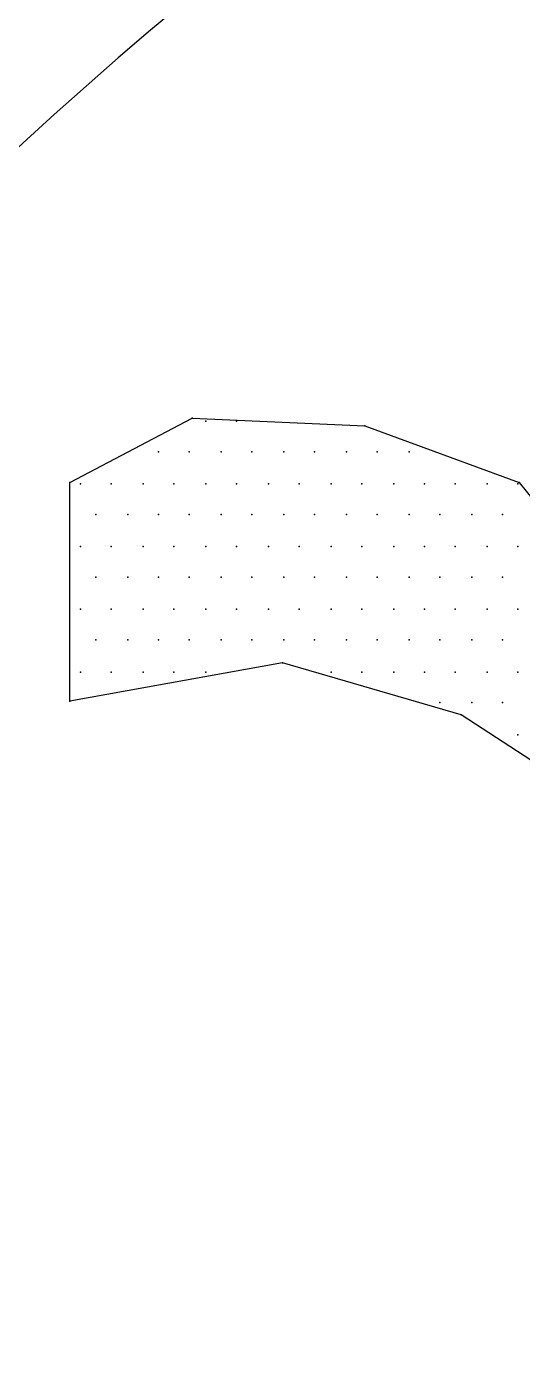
# Model space of a CAD drawing. Extents: x 199580 to 199930, y 645370 to 645670.
# Drawn here: x 199635.879 to 199636.564, y 645645.891 to 645647.735 of the extents above; entities that cross this region are included whole.
import ezdxf

# ---------------------------------------------------------------- set-up
doc = ezdxf.new("R2010")
doc.units = 0
doc.header["$LTSCALE"] = 0.2
doc.layers.add('KOTERET', color=1, linetype='Continuous')

msp = doc.modelspace()

# ---------------------------------------------------------------- linework, layer by layer
at = {"layer": 'KOTERET', "color": 1, "linetype": 'Continuous'}
for points in [[(199654.9932, 645650.0129, 0.06433), (199649.8966, 645651.419, 0.055067), (199645.3679, 645651.5541, 0.081051), (199640.018, 645650.4542, 0.05642), (199636.6294, 645648.7018, 0.170965), (199634.0241, 645645.6637, 0.076819), (199633.6272, 645643.867, 0.118306), (199634.2627, 645641.1287, 0.129737), (199636.2937, 645638.8211, 0.070189), (199640.2692, 645636.7267, 0.047922), (199643.2503, 645635.9688, 0.049022), (199647.5172, 645635.6626, 0.072792), (199653.7581, 645636.7436, 0.1248), (199657.8581, 645638.9858, 0.103709), (199660.1109, 645642.1717, 0.036886), (199660.2755, 645642.8705, 0.106536), (199660.1615, 645644.9205, 0.106243), (199658.1347, 645648.0156, 0.106919), (199654.9932, 645650.0129)], [(199643.3263, 645636.4269, 0.049045), (199647.5045, 645636.1271, 0.072972), (199653.6272, 645637.1912, 0.125195), (199657.5415, 645639.3257, 0.103069), (199659.6759, 645642.3342, 0.035565), (199659.8174, 645642.9444, 0.105225), (199659.7203, 645644.777, 0.105504), (199657.8096, 645647.6863, 0.107235), (199654.8243, 645649.5822, 0.064474), (199649.8311, 645650.9587, 0.055181), (199645.3953, 645651.0918, 0.081162), (199640.1847, 645650.0213, 0.05669), (199636.8743, 645648.307, 0.171614), (199634.4569, 645645.4969, 0.076301), (199634.0916, 645643.8501, 0.117637), (199634.6786, 645641.3377, 0.130118), (199636.5597, 645639.2032, 0.070334), (199640.4275, 645637.1637, 0.047983), (199643.3263, 645636.4269)]]:
    msp.add_lwpolyline(points, format="xyb", dxfattribs=at)
at = {"layer": 'KOTERET', "color": 2, "linetype": 'Continuous'}
for points in [[(199635.939, 645647.1057), (199636.1079, 645647.1944)], [(199636.1079, 645647.1944), (199636.3465, 645647.1838)], [(199636.1269, 645647.1901), (199636.1269, 645647.1901)], [(199636.1691, 645647.1901), (199636.1691, 645647.1901)], [(199636.3465, 645647.1838), (199636.5597, 645647.1057)], [(199636.0614, 645647.1479), (199636.0614, 645647.1479)], [(199636.1037, 645647.1479), (199636.1037, 645647.1479)], [(199636.148, 645647.1479), (199636.148, 645647.1479)], [(199636.1902, 645647.1479), (199636.1902, 645647.1479)], [(199636.2346, 645647.1479), (199636.2346, 645647.1479)], [(199636.2768, 645647.1479), (199636.2768, 645647.1479)], [(199636.3211, 645647.1479), (199636.3211, 645647.1479)], [(199636.3634, 645647.1479), (199636.3634, 645647.1479)], [(199636.4077, 645647.1479), (199636.4077, 645647.1479)], [(199635.939, 645646.8038), (199635.939, 645647.1057)], [(199635.9538, 645647.1036), (199635.9538, 645647.1036)], [(199635.996, 645647.1036), (199635.996, 645647.1036)], [(199636.0403, 645647.1036), (199636.0403, 645647.1036)], [(199636.0826, 645647.1036), (199636.0826, 645647.1036)], [(199636.1269, 645647.1036), (199636.1269, 645647.1036)], [(199636.1691, 645647.1036), (199636.1691, 645647.1036)], [(199636.2135, 645647.1036), (199636.2135, 645647.1036)], [(199636.2557, 645647.1036), (199636.2557, 645647.1036)], [(199636.3, 645647.1036), (199636.3, 645647.1036)], [(199636.3422, 645647.1036), (199636.3422, 645647.1036)], [(199636.3866, 645647.1036), (199636.3866, 645647.1036)], [(199636.4288, 645647.1036), (199636.4288, 645647.1036)], [(199636.471, 645647.1036), (199636.471, 645647.1036)], [(199636.5154, 645647.1036), (199636.5154, 645647.1036)], [(199636.5576, 645647.1036), (199636.5576, 645647.1036)], [(199636.5597, 645647.1057), (199636.6758, 645646.9621)], [(199635.9749, 645647.0614), (199635.9749, 645647.0614)], [(199636.0192, 645647.0614), (199636.0192, 645647.0614)], [(199636.0614, 645647.0614), (199636.0614, 645647.0614)], [(199636.1037, 645647.0614), (199636.1037, 645647.0614)], [(199636.148, 645647.0614), (199636.148, 645647.0614)], [(199636.1902, 645647.0614), (199636.1902, 645647.0614)], [(199636.2346, 645647.0614), (199636.2346, 645647.0614)], [(199636.2768, 645647.0614), (199636.2768, 645647.0614)], [(199636.3211, 645647.0614), (199636.3211, 645647.0614)], [(199636.3634, 645647.0614), (199636.3634, 645647.0614)], [(199636.4077, 645647.0614), (199636.4077, 645647.0614)], [(199636.4499, 645647.0614), (199636.4499, 645647.0614)], [(199636.4943, 645647.0614), (199636.4943, 645647.0614)], [(199636.5365, 645647.0614), (199636.5365, 645647.0614)], [(199635.9538, 645647.017), (199635.9538, 645647.017)], [(199635.996, 645647.017), (199635.996, 645647.017)], [(199636.0403, 645647.017), (199636.0403, 645647.017)], [(199636.0826, 645647.017), (199636.0826, 645647.017)], [(199636.1269, 645647.017), (199636.1269, 645647.017)], [(199636.1691, 645647.017), (199636.1691, 645647.017)], [(199636.2135, 645647.017), (199636.2135, 645647.017)], [(199636.2557, 645647.017), (199636.2557, 645647.017)], [(199636.3, 645647.017), (199636.3, 645647.017)], [(199636.3422, 645647.017), (199636.3422, 645647.017)], [(199636.3866, 645647.017), (199636.3866, 645647.017)], [(199636.4288, 645647.017), (199636.4288, 645647.017)], [(199636.471, 645647.017), (199636.471, 645647.017)], [(199636.5154, 645647.017), (199636.5154, 645647.017)], [(199636.5576, 645647.017), (199636.5576, 645647.017)], [(199635.9749, 645646.9748), (199635.9749, 645646.9748)], [(199636.0192, 645646.9748), (199636.0192, 645646.9748)], [(199636.0614, 645646.9748), (199636.0614, 645646.9748)], [(199636.1037, 645646.9748), (199636.1037, 645646.9748)], [(199636.148, 645646.9748), (199636.148, 645646.9748)], [(199636.1902, 645646.9748), (199636.1902, 645646.9748)], [(199636.2346, 645646.9748), (199636.2346, 645646.9748)], [(199636.2768, 645646.9748), (199636.2768, 645646.9748)], [(199636.3211, 645646.9748), (199636.3211, 645646.9748)], [(199636.3634, 645646.9748), (199636.3634, 645646.9748)], [(199636.4077, 645646.9748), (199636.4077, 645646.9748)], [(199636.4499, 645646.9748), (199636.4499, 645646.9748)], [(199636.4943, 645646.9748), (199636.4943, 645646.9748)], [(199636.5365, 645646.9748), (199636.5365, 645646.9748)], [(199635.9538, 645646.9305), (199635.9538, 645646.9305)], [(199635.996, 645646.9305), (199635.996, 645646.9305)], [(199636.0403, 645646.9305), (199636.0403, 645646.9305)], [(199636.0826, 645646.9305), (199636.0826, 645646.9305)], [(199636.1269, 645646.9305), (199636.1269, 645646.9305)], [(199636.1691, 645646.9305), (199636.1691, 645646.9305)], [(199636.2135, 645646.9305), (199636.2135, 645646.9305)], [(199636.2557, 645646.9305), (199636.2557, 645646.9305)], [(199636.3, 645646.9305), (199636.3, 645646.9305)], [(199636.3422, 645646.9305), (199636.3422, 645646.9305)], [(199636.3866, 645646.9305), (199636.3866, 645646.9305)], [(199636.4288, 645646.9305), (199636.4288, 645646.9305)], [(199636.471, 645646.9305), (199636.471, 645646.9305)], [(199636.5154, 645646.9305), (199636.5154, 645646.9305)], [(199636.5576, 645646.9305), (199636.5576, 645646.9305)], [(199635.9749, 645646.8882), (199635.9749, 645646.8882)], [(199636.0192, 645646.8882), (199636.0192, 645646.8882)], [(199636.0614, 645646.8882), (199636.0614, 645646.8882)], [(199636.1037, 645646.8882), (199636.1037, 645646.8882)], [(199636.148, 645646.8882), (199636.148, 645646.8882)], [(199636.1902, 645646.8882), (199636.1902, 645646.8882)], [(199636.2346, 645646.8882), (199636.2346, 645646.8882)], [(199636.2768, 645646.8882), (199636.2768, 645646.8882)], [(199636.3211, 645646.8882), (199636.3211, 645646.8882)], [(199636.3634, 645646.8882), (199636.3634, 645646.8882)], [(199636.4077, 645646.8882), (199636.4077, 645646.8882)], [(199636.4499, 645646.8882), (199636.4499, 645646.8882)], [(199636.4943, 645646.8882), (199636.4943, 645646.8882)], [(199636.5365, 645646.8882), (199636.5365, 645646.8882)], [(199636.2325, 645646.8566), (199635.939, 645646.8038)], [(199636.4795, 645646.7848), (199636.2325, 645646.8566)], [(199635.9538, 645646.8439), (199635.9538, 645646.8439)], [(199635.996, 645646.8439), (199635.996, 645646.8439)], [(199636.0403, 645646.8439), (199636.0403, 645646.8439)], [(199636.0826, 645646.8439), (199636.0826, 645646.8439)], [(199636.1269, 645646.8439), (199636.1269, 645646.8439)], [(199636.3, 645646.8439), (199636.3, 645646.8439)], [(199636.3422, 645646.8439), (199636.3422, 645646.8439)], [(199636.3866, 645646.8439), (199636.3866, 645646.8439)], [(199636.4288, 645646.8439), (199636.4288, 645646.8439)], [(199636.471, 645646.8439), (199636.471, 645646.8439)], [(199636.5154, 645646.8439), (199636.5154, 645646.8439)], [(199636.5576, 645646.8439), (199636.5576, 645646.8439)], [(199636.4499, 645646.8017), (199636.4499, 645646.8017)], [(199636.4943, 645646.8017), (199636.4943, 645646.8017)], [(199636.5365, 645646.8017), (199636.5365, 645646.8017)], [(199636.9144, 645646.5019), (199636.4795, 645646.7848)], [(199636.5576, 645646.7573), (199636.5576, 645646.7573)]]:
    msp.add_lwpolyline(points, dxfattribs=at)
at = {"layer": 'KOTERET', "color": 1}
for p in [(199636.1079, 645647.1944), (199636.1079, 645647.1944), (199636.1269, 645647.1901), (199636.1269, 645647.1901), (199636.1691, 645647.1901), (199636.1691, 645647.1901), (199636.3465, 645647.1838), (199636.3465, 645647.1838), (199636.0614, 645647.1479), (199636.0614, 645647.1479), (199636.1037, 645647.1479), (199636.1037, 645647.1479), (199636.148, 645647.1479), (199636.148, 645647.1479), (199636.1902, 645647.1479), (199636.1902, 645647.1479), (199636.2346, 645647.1479), (199636.2346, 645647.1479), (199636.2768, 645647.1479), (199636.2768, 645647.1479), (199636.3211, 645647.1479), (199636.3211, 645647.1479), (199636.3634, 645647.1479), (199636.3634, 645647.1479), (199636.4077, 645647.1479), (199636.4077, 645647.1479), (199635.939, 645647.1057), (199635.939, 645647.1057), (199635.9538, 645647.1036), (199635.9538, 645647.1036), (199635.996, 645647.1036), (199635.996, 645647.1036), (199636.0403, 645647.1036), (199636.0403, 645647.1036), (199636.0826, 645647.1036), (199636.0826, 645647.1036), (199636.1269, 645647.1036), (199636.1269, 645647.1036), (199636.1691, 645647.1036), (199636.1691, 645647.1036), (199636.2135, 645647.1036), (199636.2135, 645647.1036), (199636.2557, 645647.1036), (199636.2557, 645647.1036), (199636.3, 645647.1036), (199636.3, 645647.1036), (199636.3422, 645647.1036), (199636.3422, 645647.1036), (199636.3866, 645647.1036), (199636.3866, 645647.1036), (199636.4288, 645647.1036), (199636.4288, 645647.1036), (199636.471, 645647.1036), (199636.471, 645647.1036), (199636.5154, 645647.1036), (199636.5154, 645647.1036), (199636.5576, 645647.1036), (199636.5576, 645647.1036), (199636.5597, 645647.1057), (199636.5597, 645647.1057), (199635.9749, 645647.0614), (199635.9749, 645647.0614), (199636.0192, 645647.0614), (199636.0192, 645647.0614), (199636.0614, 645647.0614), (199636.0614, 645647.0614), (199636.1037, 645647.0614), (199636.1037, 645647.0614), (199636.148, 645647.0614), (199636.148, 645647.0614), (199636.1902, 645647.0614), (199636.1902, 645647.0614), (199636.2346, 645647.0614), (199636.2346, 645647.0614), (199636.2768, 645647.0614), (199636.2768, 645647.0614), (199636.3211, 645647.0614), (199636.3211, 645647.0614), (199636.3634, 645647.0614), (199636.3634, 645647.0614), (199636.4077, 645647.0614), (199636.4077, 645647.0614), (199636.4499, 645647.0614), (199636.4499, 645647.0614), (199636.4943, 645647.0614), (199636.4943, 645647.0614), (199636.5365, 645647.0614), (199636.5365, 645647.0614), (199635.9538, 645647.017), (199635.9538, 645647.017), (199635.996, 645647.017), (199635.996, 645647.017), (199636.0403, 645647.017), (199636.0403, 645647.017), (199636.0826, 645647.017), (199636.0826, 645647.017), (199636.1269, 645647.017), (199636.1269, 645647.017), (199636.1691, 645647.017), (199636.1691, 645647.017), (199636.2135, 645647.017), (199636.2135, 645647.017), (199636.2557, 645647.017), (199636.2557, 645647.017), (199636.3, 645647.017), (199636.3, 645647.017), (199636.3422, 645647.017), (199636.3422, 645647.017), (199636.3866, 645647.017), (199636.3866, 645647.017), (199636.4288, 645647.017), (199636.4288, 645647.017), (199636.471, 645647.017), (199636.471, 645647.017), (199636.5154, 645647.017), (199636.5154, 645647.017), (199636.5576, 645647.017), (199636.5576, 645647.017), (199635.9749, 645646.9748), (199635.9749, 645646.9748), (199636.0192, 645646.9748), (199636.0192, 645646.9748), (199636.0614, 645646.9748), (199636.0614, 645646.9748), (199636.1037, 645646.9748), (199636.1037, 645646.9748), (199636.148, 645646.9748), (199636.148, 645646.9748), (199636.1902, 645646.9748), (199636.1902, 645646.9748), (199636.2346, 645646.9748), (199636.2346, 645646.9748), (199636.2768, 645646.9748), (199636.2768, 645646.9748), (199636.3211, 645646.9748), (199636.3211, 645646.9748), (199636.3634, 645646.9748), (199636.3634, 645646.9748), (199636.4077, 645646.9748), (199636.4077, 645646.9748), (199636.4499, 645646.9748), (199636.4499, 645646.9748), (199636.4943, 645646.9748), (199636.4943, 645646.9748), (199636.5365, 645646.9748), (199636.5365, 645646.9748), (199635.9538, 645646.9305), (199635.9538, 645646.9305), (199635.996, 645646.9305), (199635.996, 645646.9305), (199636.0403, 645646.9305), (199636.0403, 645646.9305), (199636.0826, 645646.9305), (199636.0826, 645646.9305), (199636.1269, 645646.9305), (199636.1269, 645646.9305), (199636.1691, 645646.9305), (199636.1691, 645646.9305), (199636.2135, 645646.9305), (199636.2135, 645646.9305), (199636.2557, 645646.9305), (199636.2557, 645646.9305), (199636.3, 645646.9305), (199636.3, 645646.9305), (199636.3422, 645646.9305), (199636.3422, 645646.9305), (199636.3866, 645646.9305), (199636.3866, 645646.9305), (199636.4288, 645646.9305), (199636.4288, 645646.9305), (199636.471, 645646.9305), (199636.471, 645646.9305), (199636.5154, 645646.9305), (199636.5154, 645646.9305), (199636.5576, 645646.9305), (199636.5576, 645646.9305), (199635.9749, 645646.8882), (199635.9749, 645646.8882), (199636.0192, 645646.8882), (199636.0192, 645646.8882), (199636.0614, 645646.8882), (199636.0614, 645646.8882), (199636.1037, 645646.8882), (199636.1037, 645646.8882), (199636.148, 645646.8882), (199636.148, 645646.8882), (199636.1902, 645646.8882), (199636.1902, 645646.8882), (199636.2346, 645646.8882), (199636.2346, 645646.8882), (199636.2768, 645646.8882), (199636.2768, 645646.8882), (199636.3211, 645646.8882), (199636.3211, 645646.8882), (199636.3634, 645646.8882), (199636.3634, 645646.8882), (199636.4077, 645646.8882), (199636.4077, 645646.8882), (199636.4499, 645646.8882), (199636.4499, 645646.8882), (199636.4943, 645646.8882), (199636.4943, 645646.8882), (199636.5365, 645646.8882), (199636.5365, 645646.8882), (199636.2325, 645646.8566), (199636.2325, 645646.8566), (199635.9538, 645646.8439), (199635.9538, 645646.8439), (199635.996, 645646.8439), (199635.996, 645646.8439), (199636.0403, 645646.8439), (199636.0403, 645646.8439), (199636.0826, 645646.8439), (199636.0826, 645646.8439), (199636.1269, 645646.8439), (199636.1269, 645646.8439), (199636.3, 645646.8439), (199636.3, 645646.8439), (199636.3422, 645646.8439), (199636.3422, 645646.8439), (199636.3866, 645646.8439), (199636.3866, 645646.8439), (199636.4288, 645646.8439), (199636.4288, 645646.8439), (199636.471, 645646.8439), (199636.471, 645646.8439), (199636.5154, 645646.8439), (199636.5154, 645646.8439), (199636.5576, 645646.8439), (199636.5576, 645646.8439), (199635.939, 645646.8038), (199635.939, 645646.8038), (199636.4499, 645646.8017), (199636.4499, 645646.8017), (199636.4943, 645646.8017), (199636.4943, 645646.8017), (199636.5365, 645646.8017), (199636.5365, 645646.8017), (199636.4795, 645646.7848), (199636.4795, 645646.7848), (199636.5576, 645646.7573), (199636.5576, 645646.7573)]:
    msp.add_point(p, dxfattribs=at)

doc.saveas('drawing.dxf')
